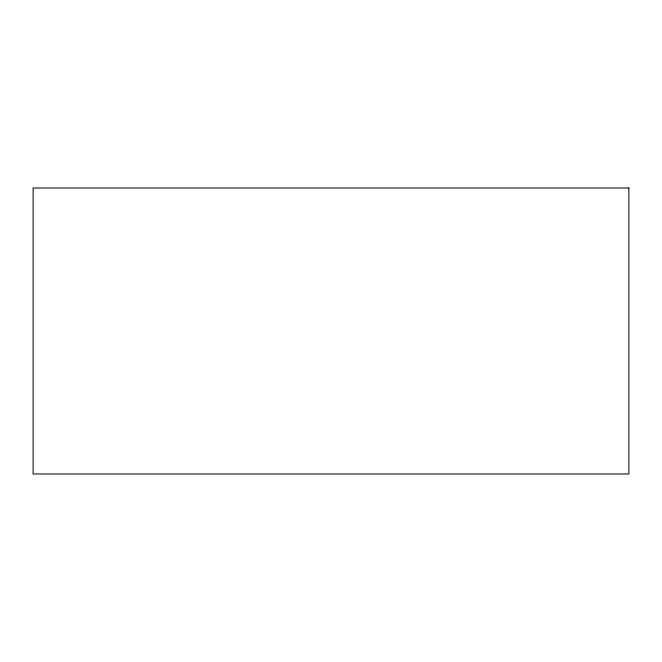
<?xml version="1.0" encoding="UTF-8"?>
<svg xmlns="http://www.w3.org/2000/svg" width="662" height="662" viewBox="0 0 662 662"><rect width="100%" height="100%" fill="white"/><g stroke="black" fill="none" stroke-linecap="round" stroke-linejoin="round"><path stroke-width="0.99" d="M628.9 188.008L33.1 188.008L33.1 473.992L628.9 473.992L628.9 188.008"/></g></svg>
